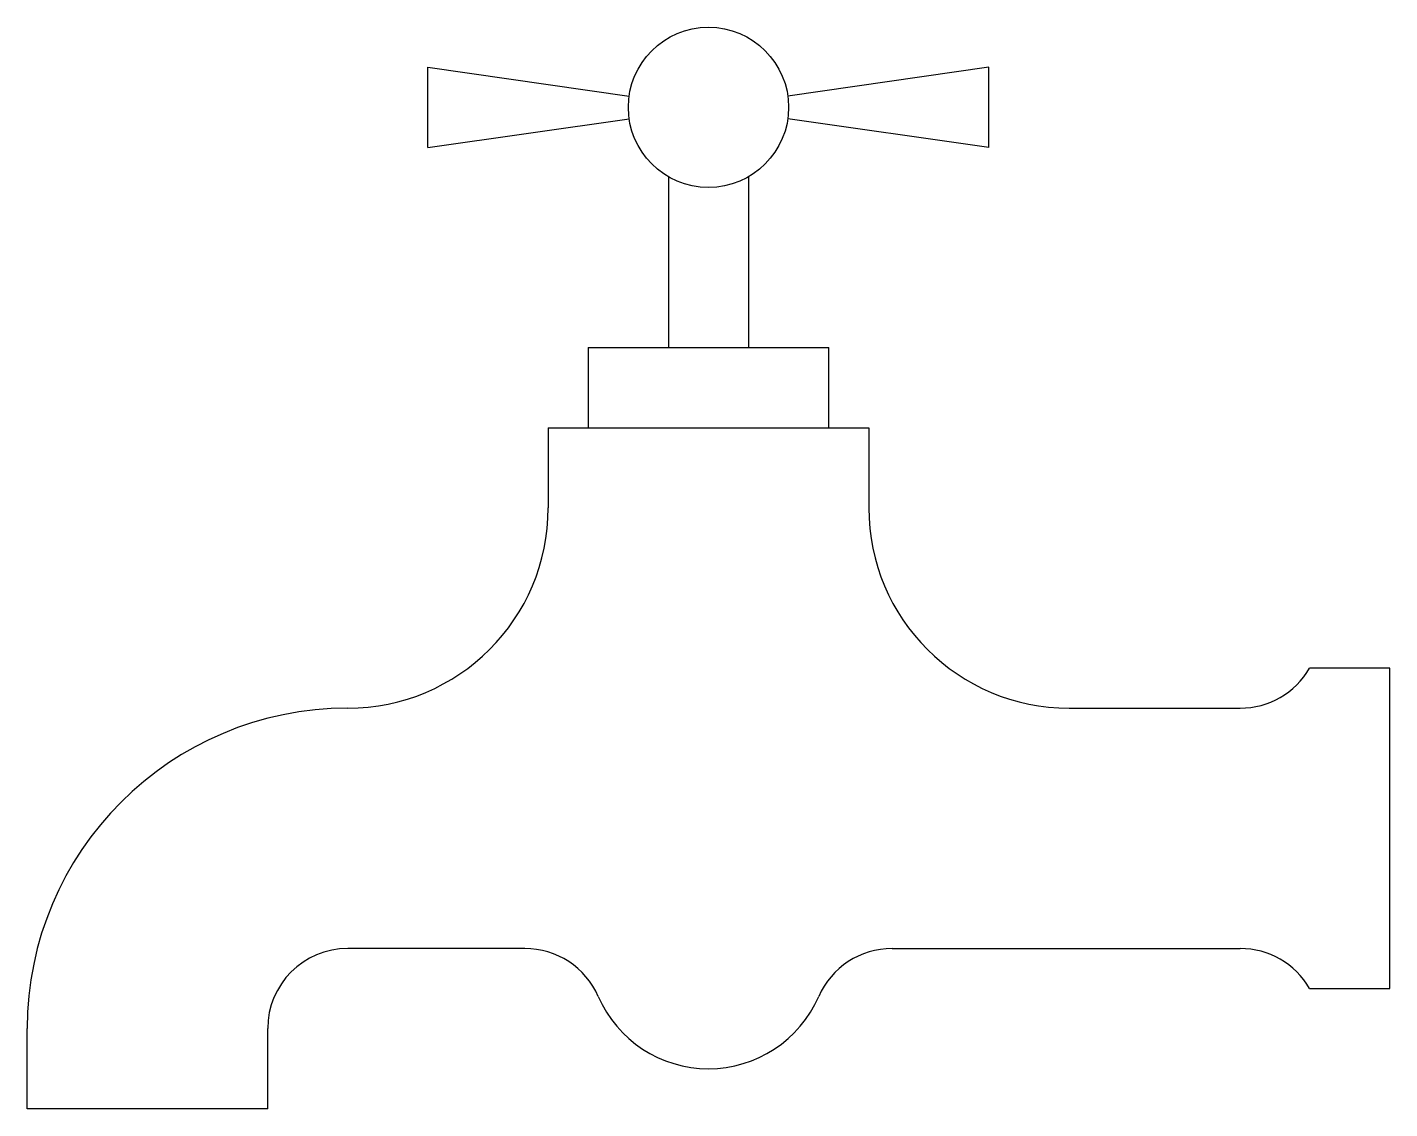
# Model space of a CAD drawing. Header units: millimetres. Extents: x -10 to 3081, y -10 to 2008.
# Drawn here: x 2911 to 3081, y 1873.1 to 2008.1 of the extents above; entities outside this region: 3.
import ezdxf

# ---------------------------------------------------------------- set-up
doc = ezdxf.new("R2010")
doc.units = ezdxf.units.MM

msp = doc.modelspace()

# ---------------------------------------------------------------- linework, layer by layer
for p, q in [((2960.99, 2003.07), (2986.09, 1999.48)), ((2960.99, 1993.07), (2960.99, 2003.07)), ((3030.99, 2003.07), (3005.89, 1999.48)), ((3030.99, 1993.07), (3030.99, 2003.07)), ((2960.99, 1993.07), (2986.09, 1996.65)), ((3030.99, 1993.07), (3005.89, 1996.65)), ((2990.99, 1989.41), (2990.99, 1968.07)), ((3000.99, 1989.41), (3000.99, 1968.07)), ((2980.99, 1968.07), (2980.99, 1958.07)), ((2980.99, 1968.07), (3010.99, 1968.07)), ((3010.99, 1958.07), (3010.99, 1968.07)), ((2975.99, 1958.07), (2975.99, 1948.07)), ((2975.99, 1958.07), (3015.99, 1958.07)), ((3015.99, 1958.07), (3015.99, 1948.07)), ((3080.99, 1928.07), (3070.99, 1928.07)), ((3080.99, 1888.07), (3080.99, 1928.07)), ((3040.99, 1923.07), (3062.33, 1923.07)), ((2973.08, 1893.07), (2950.99, 1893.07)), ((3018.91, 1893.07), (3062.33, 1893.07)), ((3070.99, 1888.07), (3080.99, 1888.07)), ((2910.99, 1873.07), (2910.99, 1883.07)), ((2940.99, 1873.07), (2940.99, 1883.07)), ((2940.99, 1873.07), (2910.99, 1873.07))]:
    msp.add_line(p, q)
msp.add_circle((2995.99, 1998.07), 10)
for centre, radius, start, end in [((2950.99, 1948.07), 25, 270, 0), ((3040.99, 1948.07), 25, 180, 270), ((3062.33, 1933.07), 10, 270, 330), ((2950.99, 1883.07), 40, 90, 180), ((2950.99, 1883.07), 10, 90, 180), ((2973.08, 1883.07), 10, 23.5782, 90), ((3018.91, 1883.07), 10, 90, 156.4218), ((3062.33, 1883.07), 10, 30, 90), ((2995.99, 1893.07), 15, 203.5782, 336.4218), ((0, 0), 10, 0, 0), ((0, 0), 10, 0, 0), ((0, 0), 10, 0, 0)]:
    msp.add_arc(centre, radius, start, end)

doc.saveas('drawing.dxf')
